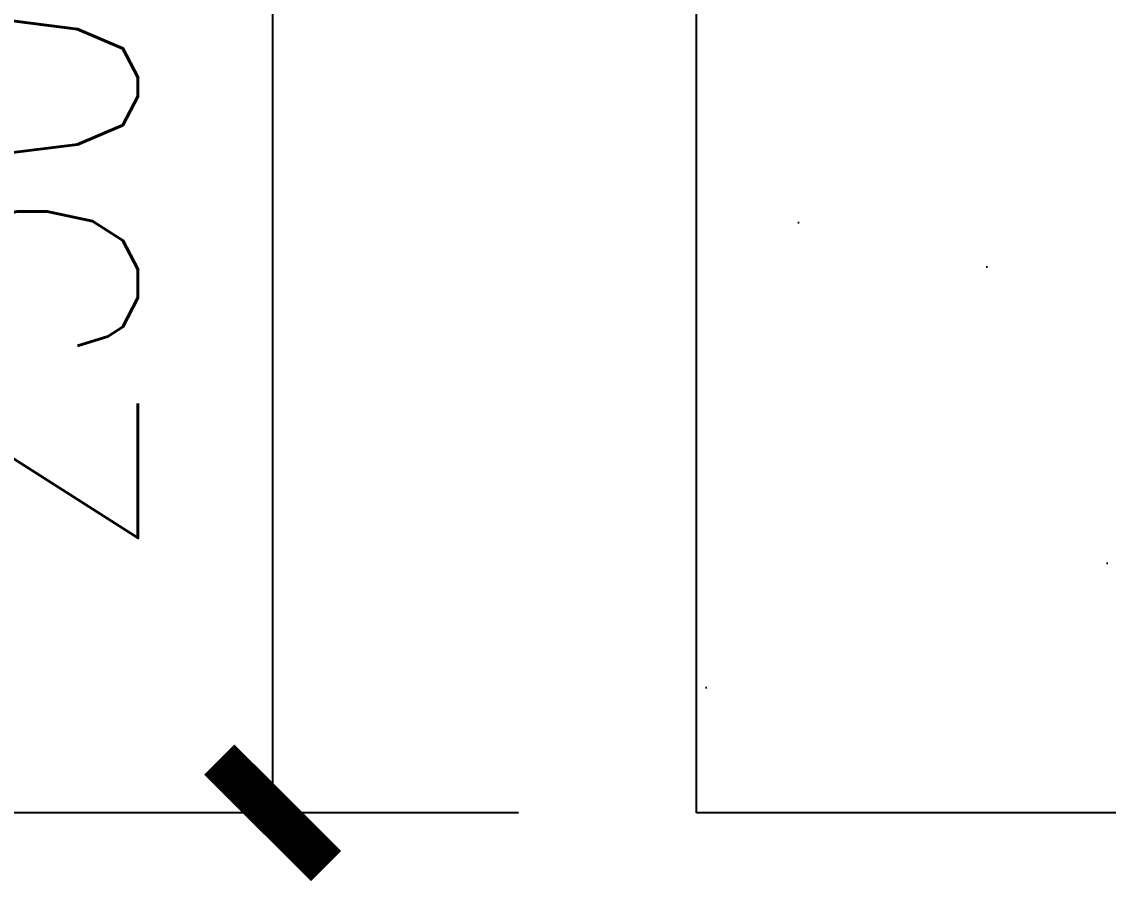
# Model space of a CAD drawing. Extents: x -1041549 to 749950, y -354245 to 17554.
# Drawn here: x -660598.3 to -660343.8, y -207958.5 to -207757 of the extents above; entities that cross this region are included whole.
import ezdxf

# ---------------------------------------------------------------- set-up
doc = ezdxf.new("R2010")
doc.units = 0
doc.header["$LTSCALE"] = 1000
doc.header["$MEASUREMENT"] = 0
for name, color, linetype in [('8', 8, 'Continuous'), ('9', 9, 'Continuous'), ('PUB_DIM', 3, 'Continuous')]:
    doc.layers.add(name, color=color, linetype=linetype)
doc.styles.add('_TCH_DIM_T3', font='SIMPLEX', dxfattribs={"width": 0.705882, "bigfont": 'GBCBIG'})
doc.dimstyles.new('_TCH_ARCH&&25', dxfattribs={"dimtxt": 74.375, "dimasz": 25, "dimexe": 62.5, "dimexo": 75, "dimgap": 31.5625, "dimtad": 1, "dimdec": 0, "dimzin": 0, "dimdsep": 46, "dimtxsty": '_TCH_DIM_T3', "dimblk": 'ARCHTICK', "dimcen": 0.09, "dimclrt": 7, "dimazin": 2, "dimtfac": 1, "dimtdec": 0, "dimtix": 1, "dimtmove": 2, "dimatfit": 3, "dimfxl": 50, "dimtolj": 1, "dimtzin": 0, "dimarcsym": 0})

# ---------------------------------------------------------------- blocks, each defined once
blk = doc.blocks.new('_ArchTick')
at = {"color": 0, "linetype": 'ByBlock', "const_width": 0.4}
blk.add_lwpolyline([(-0.5, -0.5), (0.5, 0.5)], dxfattribs=at)
blk = doc.blocks.new('*D142')
at = {"layer": 'Defpoints', "color": 0, "transparency": 16777216}
for p in [(-660539.55, -207692.08), (-660406.97, -207692.08), (-660406.97, -207942.46)]:
    blk.add_point(p, dxfattribs=at)
at = {"layer": 'PUB_DIM', "color": 0, "lineweight": -2, "transparency": 16777216}
for p, q in [((-660481.97, -207692.08), (-660602.05, -207692.08)), ((-660539.55, -207942.46), (-660539.55, -207692.08)), ((-660481.97, -207942.46), (-660602.05, -207942.46))]:
    blk.add_line(p, q, dxfattribs=at)
at = {"layer": 'PUB_DIM', "color": 0, "lineweight": -2, "transparency": 16777216, "xscale": 25, "yscale": 25, "zscale": 25}
for p, rotation in [((-660539.55, -207692.08), 90), ((-660539.55, -207942.46), 270)]:
    blk.add_blockref('_ArchTick', p, dxfattribs=dict(at, rotation=rotation))
at = {"layer": 'PUB_DIM', "color": 7, "transparency": 16777216, "insert": (-660608.3, -207817.27), "char_height": 74.375, "attachment_point": 5, "rotation": 90, "style": '_TCH_DIM_T3'}
blk.add_mtext('\\A1;250', dxfattribs=at)

msp = doc.modelspace()

# ---------------------------------------------------------------- hatches: boundary and pattern name
at = {"layer": '8'}
h = msp.add_hatch(dxfattribs=at)
h.set_pattern_fill('混凝土', color=256, scale=25)
h.set_pattern_definition([(50, (-712620.39, -232142.4), (179.31505, -15.68803), [18.75, -206.25]), (355, (-712620.39, -232142.4), (-34.68783, 188.04803), [15, -165]), (100.4514, (-712605.44, -232143.7), (144.62735, 172.3599), [15.93505, -175.28553]), (46.1842, (-712620.39, -232092.4), (266.8103, -41.37975), [28.125, -309.375]), (96.6356, (-712598.15, -232095.84), (233.6657, 243.5295), [23.9026, -262.9282]), (351.1842, (-712620.4, -232092.4), (233.6655, 243.5297), [22.5, -247.5]), (21, (-712595.39, -232104.9), (149.22676, -100.65472), [18.75, -206.25]), (326, (-712595.39, -232104.9), (60.82883, 181.2875), [15, -165]), (71.4514, (-712582.95, -232113.28), (210.05566, 80.6326), [15.93505, -175.28553]), (37.5, (-712620.386, -232142.395), (3.039964, 83.223463), [0, -163, 0, -167.5, 0, -165.625]), (7.5, (-712620.39, -232142.395), (65.76738, 98.60293), [0, -95.5, 0, -159.25, 0, -63.125]), (327.5, (-712676.136, -232142.395), (133.45561, -5.63872), [0, -62.5, 0, -195, 0, -258.75]), (317.5, (-712701.14, -232142.4), (145.79654, 25.02625), [0, -81.25, 0, -129.5, 0, -183.75])])
h.paths.add_polyline_path([(-660320.73, -207692.39), (-660440.92, -207692.39), (-660440.92, -207942.77), (-660320.92, -207942.77), (-660320.92, -207822.41), (-657340.92, -207674.76), (-657340.92, -207542.08)])

# ---------------------------------------------------------------- linework, layer by layer
at = {"layer": '9'}
for p, q in [((-660440.3, -207942.46), (-660440.3, -207692.08)), ((-660320.3, -207942.46), (-660440.3, -207942.46))]:
    msp.add_line(p, q, dxfattribs=at)

# ---------------------------------------------------------------- dimensions: what is measured, and where the dimension line sits
at = {"layer": 'PUB_DIM'}
dim = msp.add_aligned_dim(p1=(-660406.97, -207942.46), p2=(-660406.97, -207692.08), distance=132.58, dimstyle='_TCH_ARCH&&25', dxfattribs=at)
dim.commit()
dim.dimension.update_dxf_attribs({"geometry": '*D142', "text_midpoint": (-660608.3, -207817.27)})

doc.saveas('drawing.dxf')
